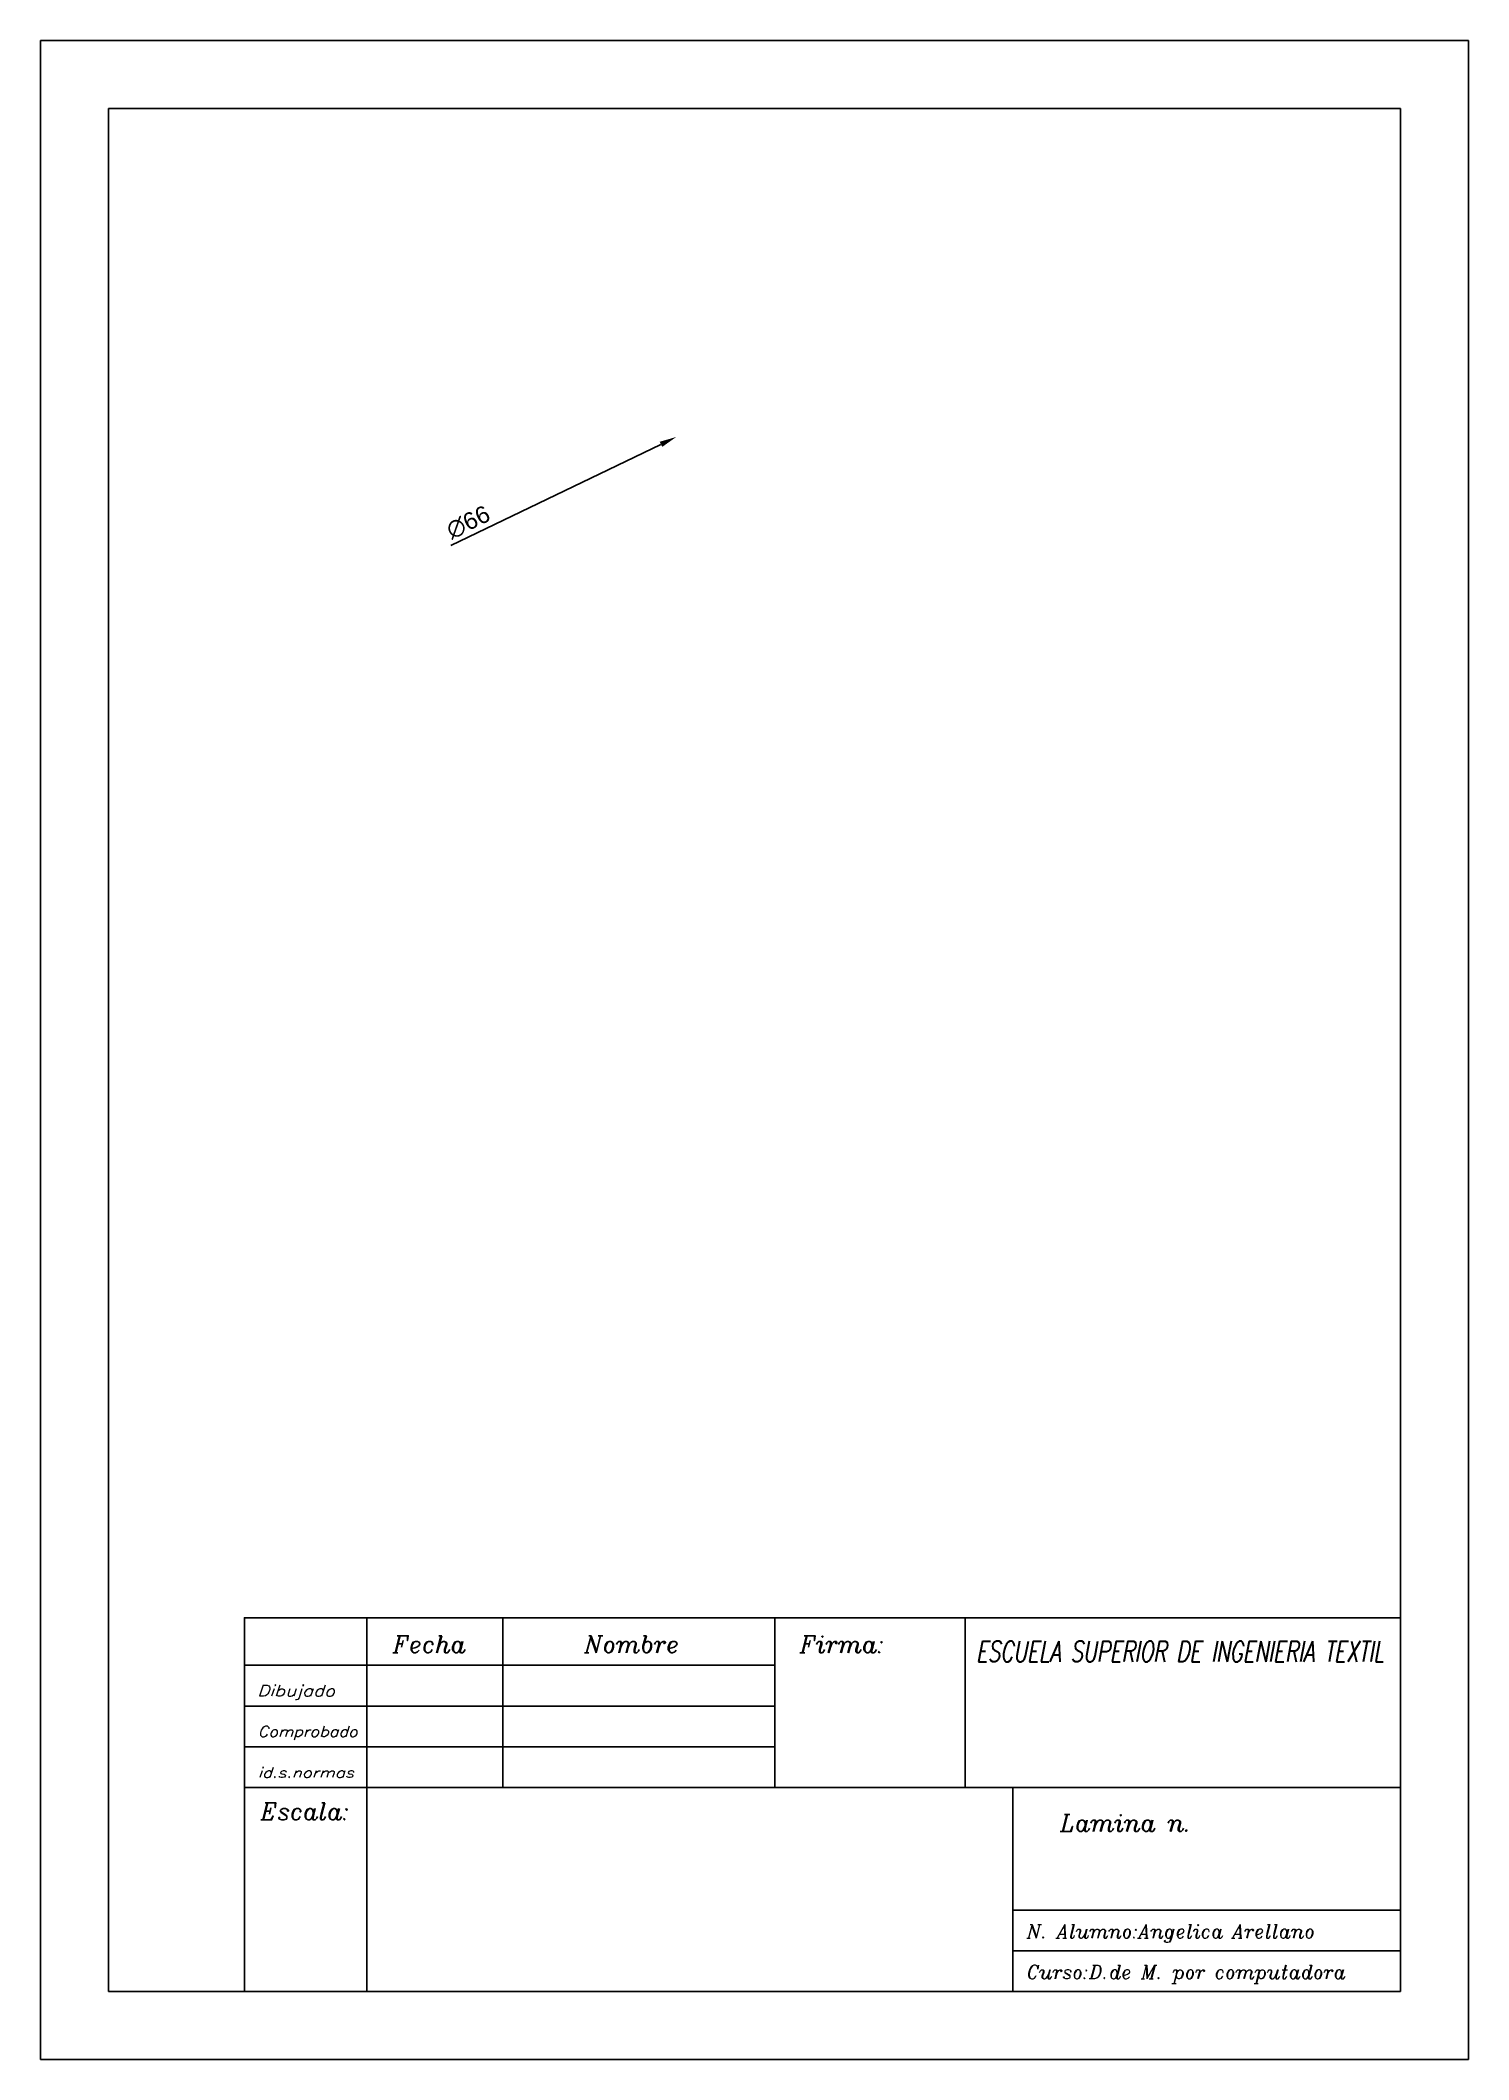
# Model space of a CAD drawing. Header units: millimetres. Extents: x 1063 to 1273, y 963 to 1260.
import ezdxf
from ezdxf.enums import TextEntityAlignment as Align

# ---------------------------------------------------------------- set-up
doc = ezdxf.new("R2010")
doc.units = ezdxf.units.MM
doc.styles.add('ITALIC', font='italic', dxfattribs={"height": 2})
doc.styles.add('ITALICC', font='italicc', dxfattribs={"height": 3})
doc.styles.get("Standard").update_dxf_attribs({"font": 'arial.ttf'})
doc.dimstyles.new('ISO-25', dxfattribs={"dimtxt": 2.5, "dimasz": 2.5, "dimexe": 1.25, "dimexo": 0.625, "dimtad": 1, "dimtxsty": 'Standard', "dimcen": 2.5, "dimadec": 0, "dimazin": 0, "dimtfac": 1, "dimtmove": 0, "dimatfit": 3, "dimfxl": 1, "dimarcsym": 0})

# ---------------------------------------------------------------- blocks, each defined once
blk = doc.blocks.new('*D14')
at = {"color": 0, "lineweight": -2, "transparency": 16777216}
blk.add_line((1123.12, 1185.25), (1154.01, 1200.12), dxfattribs=at)
at = {"color": 0, "transparency": 16777216}
blk.add_solid([(1153.82, 1200.5), (1154.19, 1199.75), (1156.26, 1201.21)], dxfattribs=at)
at = {"layer": 'Defpoints', "color": 0, "transparency": 16777216}
for p in [(1156.26, 1201.21, -1.32), (1096.79, 1172.57, -1.32)]:
    blk.add_point(p, dxfattribs=at)
at = {"color": 0, "transparency": 16777216, "insert": (1125.67, 1188.66), "char_height": 2.5, "attachment_point": 5, "rotation": 25.7143}
blk.add_mtext('∅66', dxfattribs=at)

msp = doc.modelspace()

# ---------------------------------------------------------------- linework, layer by layer
for p, q in [((1062.759, 1259.54), (1272.759, 1259.54)), ((1062.759, 962.54), (1062.759, 1259.54)), ((1272.759, 962.54), (1272.759, 1259.54)), ((1072.759, 1249.54), (1262.759, 1249.54)), ((1072.759, 972.54), (1072.759, 1249.54)), ((1262.759, 972.54), (1262.759, 1249.54)), ((1072.759, 972.54), (1262.759, 972.54)), ((1062.759, 962.54), (1272.759, 962.54))]:
    msp.add_line(p, q)
at = {"color": 1}
for points in [[(1092.759, 972.54), (1092.759, 1027.54), (1262.759, 1027.54)], [(1110.759, 972.54), (1110.759, 1027.54)], [(1130.759, 1002.54), (1130.759, 1027.54)], [(1170.759, 1002.54), (1170.759, 1027.54)], [(1198.759, 1002.54), (1198.759, 1027.54)], [(1092.759, 1002.54), (1262.759, 1002.54)], [(1205.759, 972.54), (1205.759, 1002.54)], [(1205.759, 984.54), (1262.759, 984.54)]]:
    msp.add_lwpolyline(points, dxfattribs=at)
for points in [[(1092.759, 1020.54), (1170.759, 1020.54)], [(1092.759, 1014.54), (1170.759, 1014.54)], [(1092.759, 1008.54), (1170.759, 1008.54)], [(1205.759, 978.54), (1262.759, 978.54)]]:
    msp.add_lwpolyline(points)

# ---------------------------------------------------------------- texts
at = {"style": 'ITALIC'}
for s, height, p in [('Fecha', 2.5, (1114.585, 1022.396)), ('Nombre', 2.5, (1142.759, 1022.396)), ('Firma:', 2.5, (1174.425, 1022.396)), ('Escala:', 2.5, (1095.148, 997.798)), ('Lamina n.', 2.5, (1212.716, 996.116)), ('N. Alumno:Angelica Arellano', 2, (1207.798, 980.408)), ('Curso:D.de M. por computadora ', 2, (1207.798, 974.425))]:
    msp.add_text(s, height=height, dxfattribs=at).set_placement(p)
at = {"style": 'ITALICC', "width": 0.538171}
msp.add_text('ESCUELA SUPERIOR DE INGENIERIA TEXTIL', height=3, dxfattribs=at).set_placement((1200.322, 1021.068), (1260.29, 1021.068), align=Align.FIT)
at = {"style": 'ITALIC'}
for s, height, p, p2 in [('Dibujado', 1.6147, (1094.62, 1015.981), (1106.077, 1015.981)), ('Comprobado', 1.5432, (1094.706, 1010.018), (1109.404, 1010.018)), ('id.s.normas', 1.46982, (1094.706, 1004.014), (1108.845, 1004.014))]:
    msp.add_text(s, height=height, dxfattribs=at).set_placement(p, p2, align=Align.ALIGNED)

# ---------------------------------------------------------------- dimensions: what is measured, and where the dimension line sits
dim = msp.add_diameter_dim_2p(p1=(1096.794, 1172.57, -1.322), p2=(1156.258, 1201.206, -1.322), dimstyle='ISO-25')
dim.commit()
dim.dimension.update_dxf_attribs({"geometry": '*D14', "text_midpoint": (1126.526, 1186.888), "dimtype": 163})

doc.saveas('drawing.dxf')
